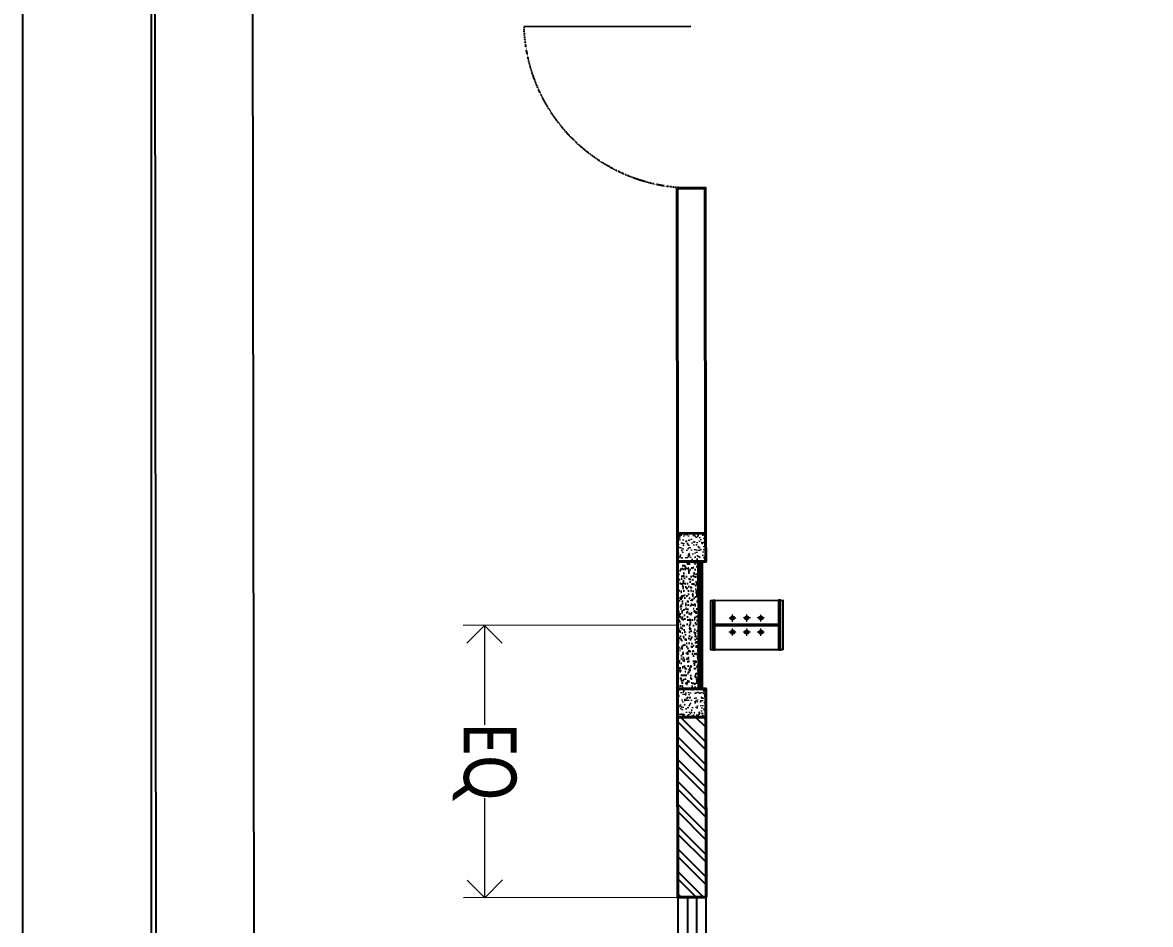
# Model space of a CAD drawing. Header units: feet. Extents: x -99009 to 3252343, y -11094690 to 9035152.
# Drawn here: x 2397815 to 2405799, y -1908697 to -1902316 of the extents above; entities that cross this region are included whole.
import ezdxf

# ---------------------------------------------------------------- set-up
doc = ezdxf.new("R2010")
doc.units = ezdxf.units.FT
doc.header["$PDSIZE"] = -1
for name, pattern in [('CENTER', [2, 1.25, -0.25, 0.25, -0.25]), ('HIDDEN', [0.375, 0.25, -0.125]), ('HIDDEN2', [0.1875, 0.125, -0.0625])]:
    doc.linetypes.add(name, pattern=pattern)
for name, color, linetype in [('1', 1, 'Continuous'), ('DOOR', 5, 'Continuous'), ('HATCH', 252, 'Continuous'), ('TEXT DETAILS', 190, 'Continuous'), ('WALL DIMENSIONS', 40, 'Continuous'), ('WINDOW', 5, 'Continuous')]:
    doc.layers.add(name, color=color, linetype=linetype)
for name, color, linetype, lineweight in [('DIMENTIONS', 33, 'Continuous', 15), ('ELEVATION', 2, 'Continuous', 25), ('RCC', 3, 'Continuous', 40), ('ROAD', 134, 'Continuous', 0), ('WALL', 10, 'Continuous', 40)]:
    doc.layers.add(name, color=color, linetype=linetype, lineweight=lineweight)
doc.layers.add('HATCH WALL', color=7, linetype='Continuous', true_color=0x7d7d7d)
doc.styles.add('CALIBRI', font='calibri.ttf', dxfattribs={"width": 0.8})
doc.dimstyles.new('MERAKI 150', dxfattribs={"dimtxt": 375, "dimasz": 250, "dimexe": 150, "dimexo": 0, "dimgap": 0, "dimtad": 0, "dimdec": 0, "dimzin": 0, "dimdsep": 46, "dimtxsty": 'CALIBRI', "dimblk": 'OPEN90', "dimcen": 0, "dimclrd": 8, "dimclre": 8, "dimclrt": 256, "dimadec": 0, "dimazin": 0, "dimtfac": 1, "dimtdec": 0, "dimtix": 1, "dimtofl": 0, "dimtmove": 0, "dimatfit": 0, "dimldrblk": 'OPEN90', "dimfxl": 1, "dimtolj": 1, "dimtzin": 0, "dimlwd": -1, "dimlwe": -1, "dimarcsym": 1})
pattern_1 = [(270, (377669.516, 75236.035), (12.5, -5e-15), [])]
pattern_2 = [(45, (993563.63, -10026.2), (-79.549513, 79.549513), []), (45, (993616.67, -10026.2), (-79.549513, 79.549513), [])]
pattern_3 = [(230, (427321.106, 73649.527), (-71.726018, 6.2752135), [7.5, -82.5]), (175, (427321.106, 73649.53), (13.875133, -75.219213), [6, -66]), (280.451444, (427315.13, 73650.05), (-57.850885, -68.943999), [6.374019, -70.114211]), (226.1842, (427321.11, 73629.53), (-106.724133, 16.551928), [11.25, -123.75]), (276.635635, (427312.21, 73630.91), (-93.466195, -97.41186), [9.561034, -105.171376]), (171.184164, (427321.11, 73629.53), (-93.466195, -97.41186), [9, -99]), (201, (427311.106, 73634.527), (-59.690705, 40.261889), [7.5, -82.5]), (146, (427311.106, 73634.53), (-24.331533, -72.515005), [6, -66]), (251.451445, (427306.13, 73637.88), (-84.022238, -32.253115), [6.374019, -70.114211]), (217.5, (427321.106, 73649.527), (-1.2159855, -33.2893854), [0, -65.2, 0, -67, 0, -66.25]), (187.5, (427321.106, 73649.527), (-26.3069537, -39.4411712), [0, -38.2, 0, -63.7, 0, -25.25]), (147.5, (427343.406, 73649.527), (-53.3822436, 2.2554872), [0, -25, 0, -78, 0, -103.5]), (137.5, (427353.406, 73649.527), (-58.318617, -10.010498), [0, -32.5, 0, -51.8, 0, -73.5])]

# ---------------------------------------------------------------- blocks, each defined once
blk = doc.blocks.new('RCC COLUMN')
at = {"layer": 'ROAD'}
h = blk.add_hatch(dxfattribs=at)
h.set_pattern_fill('AR-CONC', color=252, scale=10)
h.set_pattern_definition([(50, (-23146.816, 205572.735), (71.726018, -6.275213), [7.5, -82.5]), (355, (-23146.82, 205572.735), (-13.875133, 75.219213), [6, -66]), (100.451444, (-23140.84, 205572.21), (57.850885, 68.944), [6.37402, -70.11421]), (46.1842, (-23146.82, 205592.735), (106.724133, -16.551928), [11.25, -123.75]), (96.635635, (-23137.92, 205591.36), (93.466195, 97.41186), [9.561034, -105.171376]), (351.184164, (-23146.82, 205592.73), (93.466195, 97.41186), [9, -99]), (21, (-23136.816, 205587.735), (59.690705, -40.261889), [7.5, -82.5]), (326, (-23136.82, 205587.735), (24.331533, 72.515005), [6, -66]), (71.451445, (-23131.84, 205584.38), (84.022238, 32.253115), [6.37402, -70.11421]), (37.5, (-23146.816, 205572.735), (1.2159855, 33.2893854), [0, -65.2, 0, -67, 0, -66.25]), (7.5, (-23146.816, 205572.735), (26.306954, 39.441171), [0, -38.2, 0, -63.7, 0, -25.25]), (327.5, (-23169.116, 205572.735), (53.3822436, -2.2554872), [0, -25, 0, -78, 0, -103.5]), (317.5, (-23179.116, 205572.735), (58.318617, 10.010498), [0, -32.5, 0, -51.8, 0, -73.5])])
h.paths.add_polyline_path([(-100, -115), (100, -115), (100, 85), (-100, 85)])
at = {"layer": 'RCC'}
blk.add_lwpolyline([(-100, -115), (100, -115), (100, 85), (-100, 85)], close=True, dxfattribs=at)
blk = doc.blocks.new('HALF PARADI')
at = {"layer": 'HATCH'}
h = blk.add_hatch(dxfattribs=at)
h.set_pattern_fill('ANSI31', color=256, scale=100, angle=315)
h.set_pattern_definition([(90, (593294.512, -61495.616), (-12.5, 8e-16), [])])
h.paths.add_polyline_path([(0, -150), (450, -150), (450, -175), (0, -175)])
at = {"layer": 'WALL DIMENSIONS'}
h = blk.add_hatch(dxfattribs=at)
h.set_pattern_fill('AR-CONC', color=252, scale=10, angle=360)
h.set_pattern_definition([(50, (546767.92, -60295.91), (71.726018, -6.2752135), [7.5, -82.5]), (355, (546767.92, -60295.91), (-13.875133, 75.219213), [6, -66]), (100.451444, (546773.9, -60296.43), (57.850885, 68.943999), [6.374019, -70.114211]), (46.1842, (546767.92, -60275.91), (106.724133, -16.551928), [11.25, -123.75]), (96.635635, (546776.82, -60277.29), (93.466195, 97.41186), [9.561034, -105.171376]), (351.184164, (546767.92, -60275.91), (93.466195, 97.41186), [9, -99]), (21, (546777.92, -60280.91), (59.690705, -40.261889), [7.5, -82.5]), (326, (546777.92, -60280.91), (24.331533, 72.5150045), [6, -66]), (71.451445, (546782.9, -60284.266), (84.022238, 32.253115), [6.374019, -70.114211]), (37.5, (546767.923, -60295.91), (1.2159855, 33.2893854), [0, -65.2, 0, -67, 0, -66.25]), (7.5, (546767.923, -60295.91), (26.3069537, 39.4411712), [0, -38.2, 0, -63.7, 0, -25.25]), (327.5, (546745.623, -60295.91), (53.3822436, -2.2554872), [0, -25, 0, -78, 0, -103.5]), (317.5, (546735.623, -60295.91), (58.318617, 10.0104982), [0, -32.5, 0, -51.8, 0, -73.5])])
h.paths.add_polyline_path([(0, 0), (450, 0), (450, -150), (0, -150)])
at = {"layer": 'ELEVATION'}
blk.add_lwpolyline([(0, -150), (450, -150), (450, -175), (0, -175)], dxfattribs=at)
at = {"layer": 'RCC'}
blk.add_lwpolyline([(0, 0), (450, 0), (450, -150), (0, -150)], dxfattribs=at)
at = {"xscale": -1, "rotation": 180}
blk.add_blockref('RCC COLUMN', (550, -115), dxfattribs=at)
blk = doc.blocks.new('_Open90')
at = {"color": 0, "linetype": 'ByBlock', "lineweight": -2}
for p, q in [((-0.5, 0.5), (0, 0)), ((0, 0), (-1, 0)), ((0, 0), (-0.5, -0.5))]:
    blk.add_line(p, q, dxfattribs=at)
blk = doc.blocks.new('*D185')
at = {"layer": 'Defpoints', "color": 0, "transparency": 16777216}
for p in [(-6250, 0), (-4324, 0), (-4324, -1366.2)]:
    blk.add_point(p, dxfattribs=at)
at = {"layer": 'DIMENTIONS', "color": 8, "transparency": 16777216}
for p, q in [((-6250, 0), (-6250, -1516.2)), ((-4324, 0), (-4324, -1516.2)), ((-6000, -1366.2), (-5545.8, -1366.2)), ((-4574, -1366.2), (-5028.2, -1366.2))]:
    blk.add_line(p, q, dxfattribs=at)
at = {"layer": 'DIMENTIONS', "color": 8, "transparency": 16777216, "xscale": 250, "yscale": 250, "zscale": 250}
for p, rotation in [((-6250, -1366.2), 179.9999999999999), ((-4324, -1366.2), 359.9999999999999)]:
    blk.add_blockref('_Open90', p, dxfattribs=dict(at, rotation=rotation))
at = {"layer": 'DIMENTIONS', "transparency": 16777216, "insert": (-5287, -1366.2), "char_height": 375, "attachment_point": 5, "style": 'CALIBRI'}
blk.add_mtext('\\A1;\\A1;EQ', dxfattribs=at)
blk = doc.blocks.new('*D186')
at = {"layer": 'Defpoints', "color": 0, "transparency": 16777216}
for p in [(0, 0), (-1925, 0), (-1925, -1366.2)]:
    blk.add_point(p, dxfattribs=at)
at = {"layer": 'DIMENTIONS', "color": 8, "transparency": 16777216}
for p, q in [((0, 0), (0, -1516.2)), ((-1925, 0), (-1925, -1516.2)), ((-1675, -1366.2), (-1221.3, -1366.2)), ((-250, -1366.2), (-703.7, -1366.2))]:
    blk.add_line(p, q, dxfattribs=at)
at = {"layer": 'DIMENTIONS', "color": 8, "transparency": 16777216, "xscale": 250, "yscale": 250, "zscale": 250}
for p, rotation in [((-1925, -1366.2), 180.0000000016433), ((0, -1366.2), 1.643245539639792e-09)]:
    blk.add_blockref('_Open90', p, dxfattribs=dict(at, rotation=rotation))
at = {"layer": 'DIMENTIONS', "transparency": 16777216, "insert": (-962.5, -1366.2), "char_height": 375, "attachment_point": 5, "rotation": 0, "style": 'CALIBRI'}
blk.add_mtext('\\A1;\\A1;EQ', dxfattribs=at)
blk = doc.blocks.new('W-3')
for p, q in [((1200, 32.5), (-1200, 32.5)), ((1200, -32.5), (-1200, -32.5))]:
    blk.add_line(p, q)
blk.add_lwpolyline([(-1200, 100), (1200, 100), (1200, -100), (-1200, -100)], close=True)
blk = doc.blocks.new('W')
at = {"layer": 'TEXT DETAILS', "linetype": 'HIDDEN', "ltscale": 0.5}
blk.add_lwpolyline([(0, 0), (0, -500)], dxfattribs=at)
at = {"layer": 'TEXT DETAILS'}
blk.add_circle((0, -753), 253, dxfattribs=at)
at = {"layer": 'TEXT DETAILS', "insert": (0, -753), "char_height": 250, "width": 261.905, "attachment_point": 5, "style": 'CALIBRI'}
blk.add_mtext('W', dxfattribs=at)
blk = doc.blocks.new('DOOR 123')
blk.add_lwpolyline([(-1381, 0), (-1381, 1500, -0.410737)], format="xyb")
at = {"linetype": 'HIDDEN2'}
blk.add_lwpolyline([(-1381, 1499, -0.404482), (69, 0)], format="xyb", dxfattribs=at)
blk = doc.blocks.new('WALL EAST SIDE')
at = {"layer": 'HATCH'}
h = blk.add_hatch(dxfattribs=at)
h.set_pattern_fill('ANSI31', color=256, scale=100, angle=135)
h.set_pattern_definition(pattern_1)
h.paths.add_polyline_path([(-6250, 150), (-5800, 150), (-5800, 175), (-6250, 175)])
h = blk.add_hatch(dxfattribs=at)
h.set_pattern_fill('ANSI31', color=256, scale=100, angle=45)
h.set_pattern_definition(pattern_1)
h.paths.add_polyline_path([(0, 150), (-450, 150), (-450, 175), (0, 175)])
at = {"layer": 'HATCH WALL'}
h = blk.add_hatch(dxfattribs=at)
h.set_pattern_fill('ANSI32', color=256, scale=300, angle=360, style=0)
h.set_pattern_definition(pattern_2)
h.paths.add_polyline_path([(-4325, 200), (-5600, 200), (-5600, 0), (-4325, 0)])
h = blk.add_hatch(dxfattribs=at)
h.set_pattern_fill('ANSI32', color=256, scale=300, angle=360, style=0)
h.set_pattern_definition(pattern_2)
h.paths.add_polyline_path([(-650, 200), (-1925, 200), (-1925, 0), (-650, 0)])
at = {"layer": 'WALL DIMENSIONS'}
h = blk.add_hatch(dxfattribs=at)
h.set_pattern_fill('AR-CONC', color=252, scale=10, angle=180)
h.set_pattern_definition(pattern_3)
h.paths.add_polyline_path([(-5800, 0), (-6250, 0), (-6250, 150), (-5800, 150)])
h = blk.add_hatch(dxfattribs=at)
h.set_pattern_fill('AR-CONC', color=252, scale=10)
h.set_pattern_definition(pattern_3)
h.paths.add_polyline_path([(-450, 0), (0, 0), (0, 150), (-450, 150)])
at = {"layer": 'ELEVATION'}
for points in [[(-6250, 175), (-5800, 175), (-5800, 150), (-6250, 150)], [(0, 175), (-450, 175), (-450, 150), (0, 150)]]:
    blk.add_lwpolyline(points, dxfattribs=at)
at = {"layer": 'RCC'}
for points in [[(-6250, 150), (-5800, 150), (-5800, 0), (-6250, 0)], [(0, 150), (-450, 150), (-450, 0), (0, 0)]]:
    blk.add_lwpolyline(points, dxfattribs=at)
at = {"layer": 'WALL'}
for points in [[(-4325, 200), (-5600, 200), (-5600, 0), (-4325, 0)], [(-650, 200), (-1925, 200), (-1925, 0), (-650, 0)]]:
    blk.add_lwpolyline(points, close=True, dxfattribs=at)
for name, p in [('RCC COLUMN', (-5700, 115)), ('W', (-3125, 0))]:
    blk.add_blockref(name, p)
at = {"xscale": -1}
blk.add_blockref('RCC COLUMN', (-550, 115), dxfattribs=at)
at = {"layer": 'WINDOW', "xscale": -1}
blk.add_blockref('W-3', (-3125, 100), dxfattribs=at)
at = {"layer": 'DIMENTIONS'}
for p1, p2, distance, picture, middle in [((0, 0), (-1925, 0), 1366.2, '*D186', (-962.5, -1366.2)), ((-6250, 0), (-4324, 0), -1366.2, '*D185', (-5287, -1366.2))]:
    dim = blk.add_aligned_dim(p1=p1, p2=p2, distance=distance, text='\\A1;EQ', dimstyle='MERAKI 150', override={"dimtxsty": 'CALIBRI'}, dxfattribs=at)
    dim.commit()
    dim.dimension.update_dxf_attribs({"geometry": picture, "text_midpoint": middle})

msp = doc.modelspace()

# ---------------------------------------------------------------- linework, layer by layer
at = {"color": 7, "linetype": 'CENTER', "lineweight": 5}
for p, q in [((2402867.53579, -1906529.06829), (2402815.53582, -1906529.12733)), ((2402841.56532, -1906555.0978), (2402841.50628, -1906503.09783)), ((2402967.53572, -1906528.95476), (2402915.53576, -1906529.0138)), ((2402941.56526, -1906554.98426), (2402941.50622, -1906502.98429)), ((2403067.53566, -1906528.84122), (2403015.53569, -1906528.90026)), ((2403041.5652, -1906554.87072), (2403041.50616, -1906502.87076)), ((2402841.67886, -1906655.09773), (2402841.61982, -1906603.09777)), ((2402941.6788, -1906654.9842), (2402941.61976, -1906602.98423)), ((2403041.67873, -1906654.87066), (2403041.61969, -1906602.87069)), ((2402867.64932, -1906629.06823), (2402815.64936, -1906629.12727)), ((2402967.64926, -1906628.95469), (2402915.64929, -1906629.01373)), ((2403067.6492, -1906628.84116), (2403015.64923, -1906628.9002))]:
    msp.add_line(p, q, dxfattribs=at)
for points in [[(2398724.85619, -1877329.52607), (2583635.05305, -1877296.08291), (2583788.57818, -2012516.78183), (2398878.38132, -2012550.225)], [(2399418.96967, -1877847.67055), (2530627.71938, -1877471.10847), (2530777.44027, -2009341.13689), (2399568.69056, -2009717.69897)]]:
    msp.add_lwpolyline(points, close=True)
at = {"color": 3}
msp.add_lwpolyline([(2403196.79103, -1906753.69461), (2402686.79136, -1906754.27365), (2402686.39398, -1906404.27388), (2403196.39365, -1906403.69484)], close=True, dxfattribs=at)
at = {"color": 1}
msp.add_lwpolyline([(2403181.79104, -1906753.71164), (2403181.39366, -1906403.71187), (2403166.39367, -1906403.7289), (2403166.58839, -1906575.22879), (2402716.58868, -1906575.7397), (2402716.39396, -1906404.23982), (2402701.39397, -1906404.25685), (2402701.79135, -1906754.25662), (2402716.79134, -1906754.23959), (2402716.59663, -1906582.7397), (2403166.59634, -1906582.22879), (2403166.79105, -1906753.72867)], close=True, dxfattribs=at)
at = {"color": 7}
for centre in [(2402841.5358, -1906529.09781), (2402941.53574, -1906528.98428), (2403041.53568, -1906528.87074), (2402841.64934, -1906629.09775), (2402941.64928, -1906628.98421), (2403041.64921, -1906628.87068)]:
    msp.add_circle(centre, 13, dxfattribs=at)
for centre in [(2402841.5358, -1906529.09781), (2402941.53574, -1906528.98428), (2403041.53568, -1906528.87074), (2402841.64934, -1906629.09775), (2402941.64928, -1906628.98421), (2403041.64921, -1906628.87068)]:
    msp.add_circle(centre, 13)
at = {"layer": '1'}
for points in [[(2584697.64013, -2013008.80189), (2584697.64013, -1876419.99009), (2397815.3202, -1876419.99009), (2397815.3202, -2013008.80189)], [(2583788.10415, -2012099.2659), (2583788.10415, -1877329.52607), (2398724.85619, -1877329.52607), (2398724.85619, -2012099.2659)]]:
    msp.add_lwpolyline(points, close=True, dxfattribs=at)
at = {"layer": 'WALL'}
msp.add_lwpolyline([(2402448.08243, -1903487.68099), (2402450.85557, -1905930.18358), (2402650.87591, -1905929.95648), (2402648.10277, -1903487.45389)], close=True, dxfattribs=at)

# ---------------------------------------------------------------- block references
at = {"layer": 'DOOR', "extrusion": (0, 0, -1), "xscale": 0.7881019733543109, "yscale": 0.7881019733543108, "zscale": -0.7881019733543106, "rotation": 269.9349482859265}
msp.add_blockref('DOOR 123', (-2402548.03058, -1903432.9415), dxfattribs=at)
at = {"layer": 'RCC', "rotation": 90.06505171407352}
msp.add_blockref('HALF PARADI', (2402451.59355, -1906580.179), dxfattribs=at)
at = {"layer": 'WALL', "rotation": 270.0650517140735}
msp.add_blockref('WALL EAST SIDE', (2402458.68959, -1912830.17497), dxfattribs=at)

doc.saveas('drawing.dxf')
